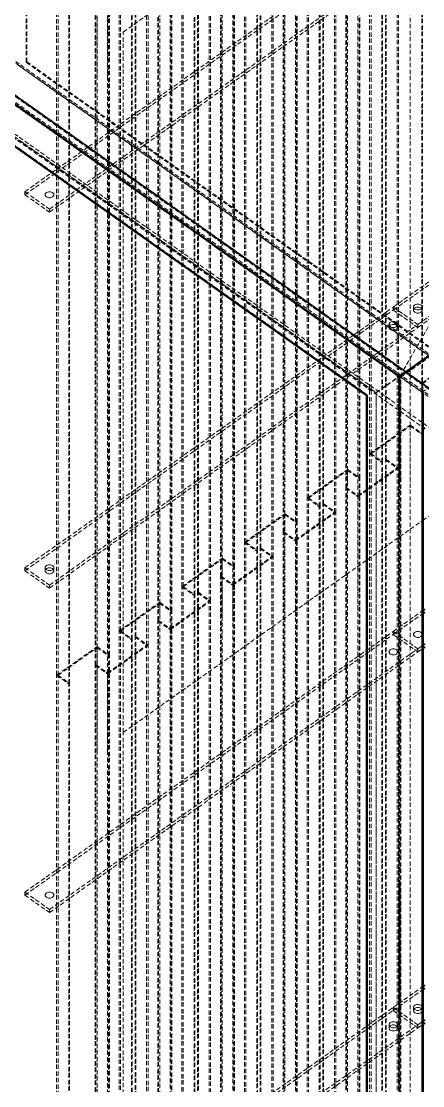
# Model space of a CAD drawing. Header units: millimetres. Extents: x 589 to 12190, y 300 to 8700.
# Drawn here: x 2161 to 2507, y 1426 to 2345 of the extents above; entities that cross this region are included whole.
import ezdxf

# ---------------------------------------------------------------- set-up
doc = ezdxf.new("R2010")
doc.units = ezdxf.units.MM
doc.linetypes.add('Hidden', pattern=[15, 5, -3, 5, -2])
for name, color, linetype, lineweight in [('Default', 7, 'Continuous', 50), ('Edges', 7, 'Hidden', 15), ('HiddenEdges', 2, 'Hidden', 15), ('HiddenSilhouettes', 2, 'Hidden', 15), ('HiddenWires', 7, 'Hidden', 15), ('Silhouettes', 7, 'Continuous', 50), ('Wires', 7, 'Hidden', 15)]:
    doc.layers.add(name, color=color, linetype=linetype, lineweight=lineweight)

# ---------------------------------------------------------------- blocks, each defined once
blk = doc.blocks.new('Isometric')
at = {"layer": 'Edges'}
for points in [[(637.2161877950107, -649.7752211066795), (954.5943576092791, -96.9141799285635)], [(662.4178389912499, -668.7550140688988), (1468.519523722337, -98.75496862523505)], [(609.5260814242715, -2359.340027442814), (609.526217280029, -669.3549897026701)], [(636.3962264196489, -1235.238974331565), (636.396263656884, -772.0243781451036)], [(636.3961891824138, -1698.453570518027), (636.3962140072372, -1389.643839727053)]]:
    blk.add_lwpolyline(points, dxfattribs=at)
for points in [[(43.84076017530151, -269.3549578123871, 0), (609.526217280029, -669.3549897026701, 0)], [(609.526217280029, -669.3549897026701, 0), (636.3962734377319, -650.3549881878814, 0)], [(636.3962734377324, -650.3549881878814, 0), (662.4178389912499, -668.7550140688988, 0)], [(662.417703135492, -2358.740051809042, 0), (662.4178389912499, -668.7550140688988, 0)]]:
    blk.add_polyline3d(points, dxfattribs=at)
blk.add_polyline3d([(636.396273369523, -651.2034817309602, 0)], close=True, dxfattribs=at)
at = {"layer": 'HiddenEdges'}
for points in [[(206.3336645783111, -288.8332374238057), (206.3337987287659, 1379.938598066216)], [(648.7704613019532, -707.5368034583298), (648.7705261034457, 98.56486282729111)], [(662.0641040706146, -716.9368286218162), (662.0641688721066, 89.16483766380497)], [(616.2435958859951, -749.3368251014135), (616.243660687488, 56.76484118420694)], [(621.1933430729405, -745.8368248223735), (621.1934078744334, 60.26484146324719)], [(576.6455737207507, -758.5368075243421), (576.6456385222432, 47.56485876127863)], [(589.9392164894125, -767.9368326878282), (589.939281290905, 38.16483359779249)], [(575.3728348883219, -778.2368213019711), (575.372899689814, 27.86484498365007)], [(588.6664345950749, -788.8368282505794), (588.6664993965678, 17.26483803504152)], [(544.1187083047926, -800.3368291674255), (544.1187731062846, 5.764837118194919)], [(549.068455491738, -796.8368288883858), (549.06852029323, 9.26483739723517)], [(504.5206861395477, -809.5368115903539), (504.5207509410402, -3.435145304733396)], [(503.2479473071185, -829.2368253679831), (503.2480121086114, -23.13515908236241)], [(517.8143289082095, -818.9368367538402), (517.814393709702, -12.83517046821953)], [(516.5415470138723, -839.8368323165914), (516.5416118153644, -33.7351660309705)], [(471.9938207235896, -851.3368332334376), (471.9938855250825, -45.23516694781665)], [(476.943567910535, -847.8368329543976), (476.9436327120279, -41.73516666877686)], [(432.3957985583456, -860.5368156563659), (432.3958633598381, -54.43514937074497)], [(445.689441327007, -869.936840819852), (445.6895061284995, -63.83517453423156)], [(431.1230597259164, -880.2368294339949), (431.1231245274084, -74.13516314837398)], [(444.4166594326693, -890.8368363826037), (444.4167242341623, -84.73517009698298)], [(399.8689331423875, -902.3368372994498), (399.8689979438795, -96.23517101382913)], [(404.8186803293329, -898.8368370204093), (404.8187451308249, -92.73517073478888)], [(360.2709109771431, -911.5368197223781), (360.2709757786356, -105.4351534367574)], [(373.5645537458045, -920.9368448858643), (373.564618547297, -114.8351786002436)], [(358.9981721447134, -931.2368335000072), (358.9982369462064, -125.1351672143865)], [(332.6937927481299, -949.8368410864216), (332.6938575496229, -143.7351748008009)], [(372.2917718514673, -941.8368404486155), (372.2918366529593, -135.7351741629946)], [(288.1460233959406, -962.5368237883899), (288.1460881974331, -156.435157502769)], [(288.146118913673, -308.8097819586419), (288.146131259341, -155.2351757176466)], [(327.7440455611845, -953.3368413654616), (327.7441103626775, -147.2351750798407)], [(301.4396661646019, -971.9368489518765), (301.4397309660944, -165.8351826662556)], [(286.8732845635113, -982.2368375660192), (286.8733493650034, -176.135171280398)], [(300.1668842702643, -992.836844514628), (300.1669490717572, -186.735178229007)], [(300.1669822237768, -308.8097819586419), (300.1669921336647, -185.5351964438842)], [(255.6191579799829, -1004.336845431474), (255.6192227814745, -198.2351791458527)], [(76.79643789297552, -244.6432355736165), (710.6423119575138, -692.8399616075349)], [(70.71081626479508, -251.2034498406774), (636.396273369523, -651.2034817309602)], [(71.5593444841702, -251.8034499123546), (635.5477365521906, -650.6034755796086)], [(45.5378169551368, -270.203450997838), (609.5262090231586, -669.0034766650924)], [(55.29589027203428, -286.8615588532043), (599.7681427353345, -671.8615895476019)], [(196.5755896925325, -291.6913101719902), (1000.980344188437, -860.4913799101951)], [(206.3336645783111, -288.8332374238057), (991.2222363111205, -843.8332816715738)], [(233.3453373456364, -461.2715207859351), (233.3453376298535, -457.7359871618753)], [(657.6093471527761, -594.0208124531293), (657.6093474369932, -590.4852788290696)], [(609.5262090231586, -669.0034766650924), (635.5477365521906, -650.6034755796086)], [(636.396273369523, -651.2034817309602), (637.2161877950107, -649.7752211066795)], [(636.396273369523, -651.2034817309602), (637.2448014924307, -650.6034816592828)], [(638.0932951513878, -651.2034572930538), (663.2663670459488, -669.0035075403002)], [(662.4176672028452, -2295.918497403179), (662.4177988749238, -657.9765491021731)], [(662.4177988749238, -657.9765491021731), (663.2662925338809, -658.5765247359441)], [(598.9196141066641, -672.4615899769069), (599.7681427353345, -671.8615895476019)], [(599.7680085848792, -2340.633425037624), (599.7681427353345, -671.8615895476019)], [(609.5260733038217, -2357.291492758665), (609.5262090231586, -669.0034766650924)], [(648.7703965004607, -1513.638469743951), (648.7704613019532, -707.5368034583298)], [(662.0640392691216, -1523.038494907437), (662.0641040706146, -716.9368286218162)], [(621.1932782714484, -1551.938491107994), (621.1933430729405, -745.8368248223735)], [(576.6455089192582, -1564.638473809963), (576.6455737207507, -758.5368075243421)], [(576.6456156019449, -772.0243781451036), (576.6456167826586, -757.3368257392194)], [(616.243531084503, -1555.438491387034), (616.2435958859951, -749.3368251014135)], [(589.93915168792, -1574.038498973449), (589.9392164894125, -767.9368326878282)], [(575.372770086829, -1584.338487587592), (575.3728348883219, -778.2368213019711)], [(588.6663697935828, -1594.9384945362), (588.6664345950749, -788.8368282505794)], [(544.1186435032996, -1606.438495453046), (544.1187083047926, -800.3368291674255)], [(549.068390690245, -1602.938495174007), (549.068455491738, -796.8368288883858)], [(504.5206213380552, -1615.638477875975), (504.5206861395477, -809.5368115903539)], [(517.814264106717, -1625.038503039461), (517.8143289082095, -818.9368367538402)], [(503.2478825056264, -1635.338491653604), (503.2479473071185, -829.2368253679831)], [(516.5414822123794, -1645.938498602212), (516.5415470138723, -839.8368323165914)], [(516.5415830182606, -926.429243540591), (516.5415900757798, -838.636850531469)], [(471.9937559220975, -1657.438499519058), (471.9938207235896, -851.3368332334376)], [(476.9435031090429, -1653.938499240018), (476.943567910535, -847.8368329543976)], [(432.3957337568531, -1666.638481941987), (432.3957985583456, -860.5368156563659)], [(432.3958362267795, -926.429243540591), (432.3958416202536, -859.3368338712435)], [(431.1229949244234, -1686.338495719616), (431.1230597259164, -880.2368294339949)], [(445.6893765255145, -1676.038507105473), (445.689441327007, -869.936840819852)], [(233.3453025574663, -894.0208363708471), (233.3453028416834, -890.4853027467873)], [(444.4165946311773, -1696.938502668225), (444.4166594326693, -890.8368363826037)], [(444.4166995368842, -926.429243540591), (444.4167024945777, -889.6368545974808)], [(399.8688683408946, -1708.438503585071), (399.8689331423875, -902.3368372994498)], [(404.8186155278399, -1704.93850330603), (404.8186803293329, -898.8368370204093)], [(360.2708461756506, -1717.638486007999), (360.2709109771431, -911.5368197223781)], [(360.2709527454031, -926.429243540591), (360.270954039051, -910.3368379372553)], [(373.564488944312, -1727.038511171485), (373.5645537458045, -920.9368448858643)], [(358.9981073432214, -1737.338499785628), (358.9981721447134, -931.2368335000072)], [(372.2917070499743, -1747.938506734237), (372.2917718514673, -941.8368404486155)], [(372.2918036430956, -1080.834108936078), (372.2918149133748, -940.6368586634931)], [(327.7439807596925, -1759.438507651083), (327.7440455611845, -953.3368413654616)], [(332.6937279466379, -1755.938507372043), (332.6937927481299, -949.8368410864216)], [(288.1459585944481, -1768.638490074011), (288.1460233959406, -962.5368237883899)], [(288.1460568516145, -1080.834108936078), (288.1460664578485, -961.3368420032675)], [(301.4396013631094, -1778.038515237497), (301.4396661646019, -971.9368489518765)], [(286.8732197620184, -1788.33850385164), (286.8732845635113, -982.2368375660192)], [(300.1669201617187, -1080.834108936078), (300.1669273321727, -991.6368627295051)], [(255.6190931784895, -1810.438511717095), (255.6191579799829, -1004.336845431474)], [(300.1668194687722, -1798.938510800249), (300.1668842702643, -992.836844514628)], [(233.3452725441439, -1267.373187071556), (233.345272828361, -1263.837653447496)]]:
    blk.add_lwpolyline(points, dxfattribs=at)
for points in [[(-608.1120080953428, 277.5388627789098, 0), (1895.046139593077, -1492.461278335593, 0)], [(-634.2749575120536, 259.038861303984, 0), (1842.720237785272, -1492.461278335593, 0)], [(-608.1120119038517, 230.1627100248734, 0), (1895.046135784567, -1539.837431089629, 0)], [(662.4177988749238, -657.9765491021731, 0), (1416.47639348177, -124.7765306250108, 0)], [(196.5755549674395, -291.3398625700338, 0), (1002.677331341677, -861.3399080136869, 0)], [(206.3336645783111, -288.8332374238057, 0), (207.1821581408053, -288.2332617900347, 0)], [(170.5539923040187, -310.5884165545431, 0), (976.6557686782558, -880.5884619981966, 0)], [(170.5540270973238, -310.0913360530076, 0), (974.9587815932296, -878.8914057912127, 0)], [(635.5476008328546, -2338.891491673181, 0), (635.5477365521906, -650.6034755796086, 0)], [(648.7704990833217, -772.0243781451036, 0), (648.7705043638612, -706.3368216732074, 0)], [(588.6664664996379, -926.429243540591, 0), (588.6664776569833, -787.636846465457, 0)], [(504.5207197081559, -926.429243540591, 0), (504.5207292014557, -808.3368298052314, 0)]]:
    blk.add_polyline3d(points, dxfattribs=at)
at = {"layer": 'HiddenSilhouettes'}
for points in [[(207.1821581408053, -288.2332617900347), (207.1822922912602, 1380.538573699987)], [(-608.1120079248126, 279.6601829533456), (1839.326093950264, -1450.939935016954)], [(-608.1120117333214, 232.2840301993097), (1863.046141326813, -1515.088697197833)], [(-636.3962815435389, 210.1627084303591), (663.2662884934625, -708.8375291259745)], [(-634.2749611500319, 213.7840287243835), (1842.720234147293, -1537.716110915194)], [(662.9126407914791, -716.3368224704648), (662.9127055929721, 89.76484381515593)], [(602.1014594583776, -739.3368243041562), (602.1015242598696, 66.76484198146409)], [(603.7984898381992, -739.3367937865758), (603.7985546396912, 66.76487249904494)], [(617.0921326068606, -748.7368189500621), (617.0921974083526, 57.36484733555881)], [(620.3448063520759, -746.4368309737251), (620.3448711535684, 59.66483531189579)], [(633.6384491207373, -755.836856137211), (633.6385139222298, 50.26481014841011)], [(635.3354795005589, -755.8368256196304), (635.3355443020519, 50.26484066599005)], [(590.7877532102771, -767.3368265364766), (590.7878180117691, 38.76483974914436)], [(574.5242981674569, -778.8368274533225), (574.5243629689494, 27.26483883229821)], [(529.9765718771741, -790.3368283701684), (529.9766366786675, 15.76483791545252)], [(531.6736022569958, -790.3367978525878), (531.6736670584887, 15.76486843303292)], [(544.9672450256571, -799.7368230160739), (544.9673098271501, 6.364843269546782)], [(548.2199187708729, -797.4368350397372), (548.2199835723654, 8.66483124588376)], [(518.6628656290736, -818.3368306024888), (518.6629304305666, -12.23516431686812)], [(561.5135615395343, -806.8368602032231), (561.5136263410268, -0.7351939176023734)], [(563.2105919193564, -806.8368296856427), (563.2106567208484, -0.7351634000219747)], [(502.3994105862539, -829.8368315193345), (502.3994753877464, -23.73516523371381)], [(457.8516842959725, -841.3368324361802), (457.8517490974641, -35.23516615055951)], [(459.5487146757937, -841.3368019185998), (459.5487794772857, -35.23513563297911)], [(472.842357444455, -850.7368270820862), (472.8424222459471, -44.63516079646524)], [(476.0950311896704, -848.4368391057492), (476.0950959911629, -42.33517282012872)], [(489.3886739583318, -857.8368642692353), (489.3887387598243, -51.7351979836144)], [(491.0857043381534, -857.8368337516545), (491.0857691396463, -51.735167466034)], [(446.5379780478715, -869.3368346685006), (446.5380428493636, -63.23516838288015)], [(430.2745230050514, -880.8368355853465), (430.2745878065439, -74.73516929972584)], [(385.7267967147691, -892.3368365021925), (385.7268615162625, -86.23517021657153)], [(387.4238270945907, -892.3368059846118), (387.4238918960837, -86.23513969899113)], [(400.7174698632521, -901.736831148098), (400.717534664745, -95.63516486247727)], [(403.9701436084679, -899.4368431717612), (403.9702084099604, -93.33517688614029)], [(417.2637863771297, -908.8368683352471), (417.2638511786222, -102.7352020496264)], [(418.9608167569513, -908.8368378176665), (418.9608815584434, -102.7351715320456)], [(374.4130904666686, -920.3368387345126), (374.413155268162, -114.2351724488917)], [(358.1496354238488, -931.8368396513586), (358.1497002253413, -125.7351733657379)], [(205.0610647746166, -437.7359855673612), (629.3251093699264, -137.7359616496433)], [(313.6019091335675, -943.3368405682045), (313.6019739350595, -137.2351742825836)], [(315.2989395133886, -943.3368100506236), (315.2990043148807, -137.2351437650032)], [(328.59258228205, -952.73683521411), (328.592647083542, -146.6351689284893)], [(331.8452560272653, -950.436847237773), (331.8453208287578, -144.3351809521523)], [(233.3453376298535, -457.7359871618753), (657.6093822251628, -157.7359632441576)], [(345.1388987959272, -959.8368724012591), (345.1389635974197, -153.7352061156384)], [(346.8359291757483, -959.8368418836785), (346.8359939772408, -153.735175598058)], [(302.2882028854669, -971.3368428005251), (302.2882676869585, -165.2351765149042)], [(286.0247478426463, -982.8368437173708), (286.0248126441388, -176.7351774317499)], [(241.4770215523645, -994.3368446342165), (241.4770863538574, -188.2351783485956)], [(243.1740519321856, -994.3368141166361), (243.1741167336786, -188.2351478310152)], [(256.467694700847, -1003.736839280122), (256.46775950234, -197.6351729945013)], [(629.3250745817563, -570.4852772345555), (1053.589119177066, -270.4852533168378)], [(629.3250742975392, -574.0208108586153), (1053.589118892849, -274.0207869408978)], [(207.1821581408053, -288.2332617900347), (992.0707298736147, -843.2333060378028)], [(657.6093471527761, -594.0208124531293), (1081.873391748084, -294.0207885354116)], [(169.705498809737, -310.3398640848222), (236.8807808350762, -357.8399626199698)], [(169.7054987415249, -311.1883921883141), (975.8072751157615, -881.1884376319676)], [(205.0610644903995, -441.2715191914208), (205.0610647746166, -437.7359855673612)], [(205.0610647746166, -437.7359855673612), (233.3453376298535, -457.7359871618753)], [(205.0610644903995, -441.2715191914208), (233.3453373456364, -461.2715207859351)], [(629.3250742975392, -574.0208108586153), (629.3250745817563, -570.4852772345555)], [(629.3250745817563, -570.4852772345555), (657.6093474369932, -590.4852788290696)], [(629.3250742975392, -574.0208108586153), (657.6093471527761, -594.0208124531293)], [(652.779750913221, -573.1057717231631), (654.0738114380965, -571.5208106593011), (656.315284618182, -570.6057715238485), (658.9034490811296, -570.6057410062681), (661.1448792499618, -571.5208106593009), (662.4389831880344, -573.1057412055823), (662.4389401767808, -574.9358499940672), (661.1448796519053, -576.5208110579294), (658.9034064718203, -577.4358501933816), (656.3152420088732, -577.4358807109622), (654.07381184004, -576.5208110579294), (652.7797079019679, -574.9358805116481)], [(652.7797079019679, -574.9358805116481), (652.779708186185, -571.4003468875881)], [(662.4389831880344, -573.1057412055823), (662.4389834722515, -569.5702075815227)], [(233.3453028416834, -890.4853027467873), (657.6093474369932, -590.4852788290696)], [(233.3453025574663, -894.0208363708471), (657.6093471527761, -594.0208124531293)], [(624.4954812735336, -593.1057733176776), (625.7895417984091, -591.5208122538154), (628.0310149784946, -590.605773118363), (630.6191794414422, -590.6057426007826), (632.8606096102744, -591.5208122538154), (634.1547135483465, -593.1057428000968), (634.1546705370943, -594.9358515885817), (632.8606100122183, -596.5208126524437), (630.6191368321329, -597.4358517878961), (628.0309723691848, -597.4358823054768), (625.7895422003526, -596.520812652444), (624.4954382622809, -594.9358821061626)], [(624.4954382622809, -594.9358821061626), (624.495438546498, -591.4003484821026)], [(634.1547135483465, -593.1057428000968), (634.1547138325636, -589.5702091760372)], [(638.0931594320514, -2339.491473386626), (638.0932951513878, -651.2034572930538)], [(663.2662834139519, -772.0243781451036), (663.2662925338809, -658.5765247359441)], [(602.1014594583776, -739.3368243041562), (648.7704613984156, -706.3368520543695)], [(603.7984898381992, -739.3367937865758), (648.7704613019532, -707.5368034583298)], [(648.7705473293017, -706.3368520543625), (662.9126407914791, -716.3368224704648)], [(662.0641040706146, -716.9368286218162), (662.9126407914791, -716.3368224704648)], [(662.9125759899871, -1522.438488756086), (662.9126407914791, -716.3368224704648)], [(602.1013946568846, -1545.438490589777), (602.1014594583776, -739.3368243041562)], [(602.1014594583776, -739.3368243041562), (616.2435958859951, -749.3368251014135)], [(603.7984250367062, -1545.438460072197), (603.7984898381992, -739.3367937865758)], [(620.3447415505834, -1552.538497259346), (620.3448063520759, -746.4368309737251)], [(620.3448063520759, -746.4368309737251), (633.6384491207373, -755.836856137211)], [(621.1933430729405, -745.8368248223735), (635.3354795005589, -755.8368256196304)], [(529.9765718771741, -790.3368283701684), (576.6456167826586, -757.3368257392194)], [(576.6455737207507, -758.5368075243421), (589.9392164894125, -767.9368326878282)], [(576.6456167826586, -757.3368257392194), (590.7877532102771, -767.3368265364766)], [(588.6664345950749, -788.8368282505794), (635.3354795005589, -755.8368256196304)], [(588.6664776569833, -787.636846465457), (633.6384491207373, -755.836856137211)], [(616.2435958859951, -749.3368251014135), (617.0921326068606, -748.7368189500621)], [(617.0920678053676, -1554.838485235683), (617.0921326068606, -748.7368189500621)], [(633.6383843192448, -1561.938522422832), (633.6384491207373, -755.836856137211)], [(635.3354146990669, -1561.938491905251), (635.3354795005589, -755.8368256196304)], [(590.7876884087841, -1573.438492822097), (590.7877532102771, -767.3368265364766)], [(574.5242333659644, -1584.938493738944), (574.5242981674569, -778.8368274533225)], [(575.3728348883219, -778.2368213019711), (588.6664776569833, -787.636846465457)], [(529.9765070756825, -1596.438494655789), (529.9765718771741, -790.3368283701684)], [(529.9765718771741, -790.3368283701684), (544.1187083047926, -800.3368291674255)], [(531.6735374555037, -1596.438464138209), (531.6736022569958, -790.3367978525878)], [(531.6736022569958, -790.3367978525878), (544.9672450256571, -799.7368230160739)], [(516.5415470138723, -839.8368323165914), (563.2105919193564, -806.8368296856427)], [(516.5415900757798, -838.636850531469), (561.5135615395343, -806.8368602032231)], [(544.9671802241651, -1605.838489301695), (544.9672450256571, -799.7368230160739)], [(548.2198539693804, -1603.538501325358), (548.2199187708729, -797.4368350397372)], [(548.2199187708729, -797.4368350397372), (561.5135615395343, -806.8368602032231)], [(549.068455491738, -796.8368288883858), (563.2105919193564, -806.8368296856427)], [(561.5134967380418, -1612.938526488844), (561.5135615395343, -806.8368602032231)], [(563.2105271178634, -1612.938495971264), (563.2105919193564, -806.8368296856427)], [(459.5487146757937, -841.3368019185998), (504.5206861395477, -809.5368115903539)], [(504.5206861395477, -809.5368115903539), (517.8143289082095, -818.9368367538402)], [(517.8143289082095, -818.9368367538402), (518.6628656290736, -818.3368306024888)], [(518.6628008275816, -1624.43849688811), (518.6628656290736, -818.3368306024888)], [(502.3993457847614, -1635.938497804955), (502.3994105862539, -829.8368315193345)], [(502.3994105862539, -829.8368315193345), (503.2479473071185, -829.2368253679831)], [(502.3994105862539, -829.8368315193345), (516.5415470138723, -839.8368323165914)], [(503.2479473071185, -829.2368253679831), (516.5415900757798, -838.636850531469)], [(457.8516194944791, -1647.438498721801), (457.8516842959725, -841.3368324361802)], [(457.8516842959725, -841.3368324361802), (471.9938207235896, -851.3368332334376)], [(459.5486498743007, -1647.438468204221), (459.5487146757937, -841.3368019185998)], [(471.9938207235896, -851.3368332334376), (472.842357444455, -850.7368270820862)], [(472.8422926429621, -1656.838493367707), (472.842357444455, -850.7368270820862)], [(476.0949663881779, -1654.53850539137), (476.0950311896704, -848.4368391057492)], [(476.0950311896704, -848.4368391057492), (489.3886739583318, -857.8368642692353)], [(476.943567910535, -847.8368329543976), (491.0857043381534, -857.8368337516545)], [(236.8807808350762, -872.9853236025263), (234.6393621607281, -873.9003404870393), (232.05119769778, -873.90037100462), (229.8097675289478, -872.9853013515874), (228.5156635908756, -871.4003708053058), (228.5157066021288, -869.5702620168208), (229.8097671270043, -867.985300952959), (232.0512403070898, -867.0702618175064), (234.6394047700373, -867.0702312999263), (236.8808349388696, -867.9853009529586), (238.1749388769417, -869.5702314992404), (238.1748958656895, -871.4003402877249), (236.8808353408135, -872.9853013515874)], [(238.1749385927246, -873.1057651233002), (238.1749388769417, -869.5702314992404)], [(385.7267967147691, -892.3368365021925), (432.3958416202536, -859.3368338712435)], [(387.4238270945907, -892.3368059846118), (432.3957985583456, -860.5368156563659)], [(432.3957985583456, -860.5368156563659), (445.689441327007, -869.936840819852)], [(444.4167024945777, -889.6368545974808), (489.3886739583318, -857.8368642692353)], [(445.689441327007, -869.936840819852), (446.5379780478715, -869.3368346685006)], [(446.5379132463786, -1675.438500954122), (446.5379780478715, -869.3368346685006)], [(489.3886091568393, -1663.938530554856), (489.3886739583318, -857.8368642692353)], [(491.0856395366613, -1663.938500037275), (491.0857043381534, -857.8368337516545)], [(205.0610297022299, -874.0208347763332), (205.061029986447, -870.4853011522735)], [(205.061029986447, -870.4853011522735), (233.3453028416834, -890.4853027467873)], [(205.0610297022299, -874.0208347763332), (233.3453025574663, -894.0208363708471)], [(228.5157063179117, -873.1057956408808), (229.8097668427872, -871.5208345770186), (232.0512400228727, -870.6057954415664), (234.6394044858203, -870.605764923986), (236.8808346546525, -871.5208345770186), (238.1749385927246, -873.1057651233002), (238.1748955814724, -874.9358739117849), (236.8807808350762, -876.5208571105595), (234.639361876511, -877.4358741110993), (232.0511974135629, -877.4359046286797), (229.8097672447307, -876.5208349756474), (228.5156633066586, -874.9359044293656)], [(228.5156633066586, -874.9359044293656), (228.5156635908756, -871.4003708053058)], [(430.2744582035589, -1686.938501870968), (430.2745230050514, -880.8368355853465)], [(430.2745230050514, -880.8368355853465), (431.1230597259164, -880.2368294339949)], [(431.1230597259164, -880.2368294339949), (444.4167024945777, -889.6368545974808)], [(385.7267319132775, -1698.438502787813), (385.7267967147691, -892.3368365021925)], [(385.7267967147691, -892.3368365021925), (399.8689331423875, -902.3368372994498)], [(387.4237622930987, -1698.438472270233), (387.4238270945907, -892.3368059846118)], [(387.4238270945907, -892.3368059846118), (400.7174698632521, -901.736831148098)], [(399.8689331423875, -902.3368372994498), (400.7174698632521, -901.736831148098)], [(400.71740506176, -1707.838497433719), (400.7174698632521, -901.736831148098)], [(403.9700788069754, -1705.538509457382), (403.9701436084679, -899.4368431717612)], [(403.9701436084679, -899.4368431717612), (417.2637863771297, -908.8368683352471)], [(404.8186803293329, -898.8368370204093), (418.9608167569513, -908.8368378176665)], [(315.2989395133886, -943.3368100506236), (360.2709109771431, -911.5368197223781)], [(360.2709109771431, -911.5368197223781), (373.5645537458045, -920.9368448858643)], [(360.270954039051, -910.3368379372553), (374.4130904666686, -920.3368387345126)], [(372.2917718514673, -941.8368404486155), (418.9608167569513, -908.8368378176665)], [(372.2918149133748, -940.6368586634931), (417.2637863771297, -908.8368683352471)], [(417.2637215756367, -1714.938534620868), (417.2637863771297, -908.8368683352471)], [(418.9607519554584, -1714.938504103287), (418.9608167569513, -908.8368378176665)], [(373.5645537458045, -920.9368448858643), (374.4130904666686, -920.3368387345126)], [(374.413025665177, -1726.438505020134), (374.4130904666686, -920.3368387345126)], [(358.1495706223564, -1737.93850593698), (358.1496354238488, -931.8368396513586)], [(358.1496354238488, -931.8368396513586), (358.9981721447134, -931.2368335000072)], [(358.1496354238488, -931.8368396513586), (372.2917718514673, -941.8368404486155)], [(358.9981721447134, -931.2368335000072), (372.2918149133748, -940.6368586634931)], [(313.6018443320741, -1749.438506853825), (313.6019091335675, -943.3368405682045)], [(315.2988747118957, -1749.438476336245), (315.2989395133886, -943.3368100506236)], [(327.7440455611845, -953.3368413654616), (328.59258228205, -952.73683521411)], [(328.592517480557, -1758.838501499731), (328.59258228205, -952.73683521411)], [(331.8451912257729, -1756.538513523394), (331.8452560272653, -950.436847237773)], [(331.8452560272653, -950.436847237773), (332.6937927481299, -949.8368410864216)], [(331.8452560272653, -950.436847237773), (345.1388987959272, -959.8368724012591)], [(332.6937927481299, -949.8368410864216), (346.8359291757483, -959.8368418836785)], [(629.3250445684334, -943.8376279352642), (657.6093174236703, -963.8376295297783)], [(629.3250442842163, -947.373161559324), (629.3250445684334, -943.8376279352642)], [(629.3250442842163, -947.373161559324), (657.6093171394532, -967.373163153838)], [(241.4770215523645, -994.3368446342165), (288.1460664578485, -961.3368420032675)], [(243.1740519321856, -994.3368141166361), (288.1460233959406, -962.5368237883899)], [(288.1460233959406, -962.5368237883899), (301.4396661646019, -971.9368489518765)], [(300.1669273321727, -991.6368627295051), (345.1388987959272, -959.8368724012591)], [(345.1388339944347, -1765.93853868688), (345.1388987959272, -959.8368724012591)], [(346.8358643742558, -1765.9385081693), (346.8359291757483, -959.8368418836785)], [(657.6093174236703, -963.8376295297783), (663.2663436661715, -959.8375073660623)], [(657.6093171394532, -967.373163153838), (663.2663433819548, -963.3730409901216)], [(657.6093171394532, -967.373163153838), (657.6093174236703, -963.8376295297783)], [(302.2881380839735, -1777.438509086146), (302.2882028854669, -971.3368428005251)], [(286.0246830411538, -1788.938510002992), (286.0247478426463, -982.8368437173708)], [(286.0247478426463, -982.8368437173708), (286.8732845635113, -982.2368375660192)], [(286.8732845635113, -982.2368375660192), (300.1669273321727, -991.6368627295051)], [(241.4769567508724, -1800.438510919837), (241.4770215523645, -994.3368446342165)], [(241.4770215523645, -994.3368446342165), (255.6191579799829, -1004.336845431474)], [(243.1739871306936, -1800.438480402257), (243.1740519321856, -994.3368141166361)], [(255.6191579799829, -1004.336845431474), (256.467694700847, -1003.736839280122)], [(256.467629899355, -1809.838505565743), (256.467694700847, -1003.736839280122)], [(205.0609996889075, -1247.373185477042), (205.0609999731246, -1243.837651852982)], [(205.0609999731246, -1243.837651852982), (233.345272828361, -1263.837653447496)], [(205.0609996889075, -1247.373185477042), (233.3452725441439, -1267.373187071556)], [(213.2634449152497, -1674.32247102904), (629.3250094960472, -1380.122477144236)], [(629.3250094960472, -1380.122477144236), (629.3250097802643, -1376.586943520177)], [(629.3250097802643, -1376.586943520177), (657.6092826355007, -1396.58694511469)], [(629.3250094960472, -1380.122477144236), (657.6092823512836, -1400.12247873875)], [(652.779686111729, -1379.207438008784), (654.0737466366045, -1377.622476944922), (656.3152198166895, -1376.70743780947), (658.9033842796371, -1376.707407291889), (661.1448144484693, -1377.622476944922), (662.4389183865414, -1379.207407491203), (662.4388753752892, -1381.037516279688), (661.1448148504132, -1382.62247734355), (658.9033416703278, -1383.537516479002), (656.3151772073802, -1383.537546996583), (654.0737470385475, -1382.62247734355), (652.7796431004754, -1381.037546797269)], [(652.7796431004754, -1381.037546797269), (652.7796433846925, -1377.502013173209)], [(662.4389183865414, -1379.207407491203), (662.4389186707585, -1375.671873867144)], [(634.1546487468545, -1399.207409085718), (634.1546490310716, -1395.671875461658)], [(657.6092826355007, -1396.58694511469), (663.2663088780018, -1392.586822950974)], [(657.6092823512836, -1400.12247873875), (663.2663085937847, -1396.122356575034)], [(233.3452377559743, -1700.122502656468), (657.6092823512836, -1400.12247873875)], [(624.4953734607889, -1401.037548391783), (624.495373745006, -1397.502014767723)], [(657.6092823512836, -1400.12247873875), (657.6092826355007, -1396.58694511469)]]:
    blk.add_lwpolyline(points, dxfattribs=at)
for points in [[(652.7797511974381, -569.5702380991031), (654.0738117223136, -567.9852770352411), (656.3152849023991, -567.0702378997889), (658.9034493653467, -567.0702073822085), (661.1448795341789, -567.9852770352409), (662.4389834722515, -569.5702075815227), (662.4389404609979, -571.4003163700074), (661.1448799361224, -572.9852774338694), (658.9034067560374, -573.9003165693216), (656.3152422930903, -573.9003470869022), (654.0738121242571, -572.9852774338694), (652.779708186185, -571.4003468875881)], [(624.4954815577507, -589.5702396936176), (625.7895420826262, -587.9852786297556), (628.0310152627117, -587.070239494303), (630.6191797256593, -587.070208976723), (632.8606098944915, -587.9852786297554), (634.1547138325636, -589.5702091760372), (634.1546708213114, -591.4003179645217), (632.8606102964354, -592.985279028384), (630.61913711635, -593.9003181638361), (628.0309726534019, -593.9003486814167), (625.7895424845697, -592.985279028384), (624.495438546498, -591.4003484821026)], [(652.7796863959461, -1375.671904384724), (654.0737469208216, -1374.086943320862), (656.3152201009066, -1373.17190418541), (658.9033845638542, -1373.171873667829), (661.1448147326864, -1374.086943320862), (662.4389186707585, -1375.671873867144), (662.4388756595063, -1377.501982655628), (661.1448151346303, -1379.086943719491), (658.9033419545449, -1380.001982854943), (656.3151774915973, -1380.002013372523), (654.0737473227646, -1379.086943719491), (652.7796433846925, -1377.502013173209)], [(624.4954167562582, -1395.671905979239), (625.7894772811337, -1394.086944915377), (628.0309504612196, -1393.171905779924), (630.6191149241672, -1393.171875262344), (632.8605450929995, -1394.086944915376), (634.1546490310716, -1395.671875461658), (634.1546060198189, -1397.501984250143), (632.8605454949429, -1399.086945314005), (630.6190723148579, -1400.001984449457), (628.0309078519103, -1400.002014967038), (625.7894776830781, -1399.086945314005), (624.495373745006, -1397.502014767723)], [(624.4954164720411, -1399.207439603298), (625.7894769969166, -1397.622478539436), (628.0309501770025, -1396.707439403984), (630.6191146399501, -1396.707408886404), (632.8605448087824, -1397.622478539436), (634.1546487468545, -1399.207409085718), (634.1546057356018, -1401.037517874202), (632.8605452107258, -1402.622478938065), (630.6190720306408, -1403.537518073517), (628.0309075676932, -1403.537548591097), (625.789477398861, -1402.622478938065), (624.4953734607889, -1401.037548391783)]]:
    blk.add_lwpolyline(points, close=True, dxfattribs=at)
for points in [[(638.0932951513878, -651.2034572930538, 0), (1442.497958197072, -82.40338755483845, 0)], [(663.2662925338809, -658.5765247359441, 0), (1417.324887140727, -125.3765062587818, 0)], [(205.0610644903995, -441.2715191914208, 0), (629.3251090857093, -141.2714952737033, 0)], [(233.3453373456364, -461.2715207859351, 0), (657.6093819409457, -161.2714968682171, 0)], [(71.55934438770328, -250.6034497689998, 0), (637.2448014924307, -650.6034816592828, 0)], [(657.6093474369932, -590.4852788290696, 0), (1081.873392032302, -290.4852549113516, 0)], [(205.061029986447, -870.4853011522735, 0), (629.3250745817563, -570.4852772345555, 0)], [(205.0610297022299, -874.0208347763332, 0), (629.3250742975392, -574.0208108586153, 0)], [(637.244665636671, -2340.588553959839, 0), (637.2448014924307, -650.6034816592833, 0)], [(648.7704613019532, -707.5368034583298, 0), (662.0641040706146, -716.9368286218162, 0)], [(603.7984898381992, -739.3367937865758, 0), (617.0921326068606, -748.7368189500621, 0)], [(620.3448063520759, -746.4368309737251, 0), (621.1933430729405, -745.8368248223735, 0)], [(531.6736022569958, -790.3367978525878, 0), (576.6455737207507, -758.5368075243421, 0)], [(589.9392164894125, -767.9368326878282, 0), (590.7877532102771, -767.3368265364766, 0)], [(574.5242981674569, -778.8368274533225, 0), (575.3728348883219, -778.2368213019711, 0)], [(574.5242981674569, -778.8368274533225, 0), (588.6664345950749, -788.8368282505794, 0)], [(457.8516842959725, -841.3368324361802, 0), (504.5207292014557, -808.3368298052314, 0)], [(504.5207292014557, -808.3368298052314, 0), (518.6628656290736, -818.3368306024888, 0)], [(544.1187083047926, -800.3368291674255, 0), (544.9672450256571, -799.7368230160739, 0)], [(548.2199187708729, -797.4368350397372, 0), (549.068455491738, -796.8368288883858, 0)], [(459.5487146757937, -841.3368019185998, 0), (472.842357444455, -850.7368270820862, 0)], [(476.0950311896704, -848.4368391057492, 0), (476.943567910535, -847.8368329543976, 0)], [(432.3958416202536, -859.3368338712435, 0), (446.5379780478715, -869.3368346685006, 0)], [(444.4166594326693, -890.8368363826037, 0), (491.0857043381534, -857.8368337516545, 0)], [(430.2745230050514, -880.8368355853465, 0), (444.4166594326693, -890.8368363826037, 0)], [(403.9701436084679, -899.4368431717612, 0), (404.8186803293329, -898.8368370204093, 0)], [(313.6019091335675, -943.3368405682045, 0), (360.270954039051, -910.3368379372553, 0)], [(629.3250445684334, -943.8376279352642, 0), (663.2663468817218, -919.8374996295588, 0)], [(629.3250442842163, -947.373161559324, 0), (663.2663465975047, -923.3730332536186, 0)], [(205.0609999731246, -1243.837651852982, 0), (629.3250445684334, -943.8376279352642, 0)], [(205.0609996889075, -1247.373185477042, 0), (629.3250442842163, -947.373161559324, 0)], [(313.6019091335675, -943.3368405682045, 0), (327.7440455611845, -953.3368413654616, 0)], [(315.2989395133886, -943.3368100506236, 0), (328.59258228205, -952.73683521411, 0)], [(233.345272828361, -1263.837653447496, 0), (657.6093174236703, -963.8376295297783, 0)], [(233.3452725441439, -1267.373187071556, 0), (657.6093171394532, -967.373163153838, 0)], [(288.1460664578485, -961.3368420032675, 0), (302.2882028854669, -971.3368428005251, 0)], [(300.1668842702643, -992.836844514628, 0), (346.8359291757483, -959.8368418836785, 0)], [(301.4396661646019, -971.9368489518765, 0), (302.2882028854669, -971.3368428005251, 0)], [(286.0247478426463, -982.8368437173708, 0), (300.1668842702643, -992.836844514628, 0)], [(243.1740519321856, -994.3368141166361, 0), (256.467694700847, -1003.736839280122, 0)], [(629.3250097802643, -1376.586943520177, 0), (663.2663120935517, -1352.586815214472, 0)], [(629.3250094960472, -1380.122477144236, 0), (663.2663118093346, -1356.122348838531, 0)], [(213.2634451994668, -1670.786937404981, 0), (629.3250097802643, -1376.586943520177, 0)], [(233.3452380401914, -1696.586969032408, 0), (657.6092826355007, -1396.58694511469, 0)]]:
    blk.add_polyline3d(points, dxfattribs=at)
at = {"layer": 'HiddenWires'}
for points in [[(318.1981125966636, -1060.086849876182), (318.1981773981556, -253.9851835905611)], [(228.5156980948291, -442.1865888444536), (228.5157411060814, -440.3564800559689)], [(228.5157411060814, -440.3564800559689), (229.8098016309568, -438.7715189921064)], [(229.8098016309568, -438.7715189921064), (232.0512748110427, -437.856479856654)], [(236.8808694428226, -438.7715189921064), (238.1749733808947, -440.356449538388)], [(228.5156980948291, -442.1865888444536), (229.8098020329007, -443.7715193907352)], [(229.8098020329007, -443.7715193907352), (232.051232201733, -444.6865890437675)], [(232.051232201733, -444.6865890437675), (234.639396664681, -444.6865585261871)], [(234.639396664681, -444.6865585261871), (236.8807808350762, -443.7715557272613)], [(236.880869844766, -443.7715193907347), (238.174930369642, -442.1865583268727)], [(318.1981125966636, -1060.086849876182), (663.2663552221152, -816.0867222207144)], [(652.7796778886459, -948.2882312123563), (652.7797208998982, -946.4581224238714)], [(652.7796778886459, -948.2882312123563), (654.0737818267175, -949.8731617586379)], [(654.0737814247736, -944.8731613600096), (656.3152546048595, -943.9581222245572)], [(658.9033764584979, -950.7882008940899), (661.1448496385829, -949.8731617586379)], [(658.9034190678071, -943.9580917069768), (661.1448492366394, -944.8731613600091)], [(624.4954082489576, -968.2882328068711), (624.4954512602112, -966.4581240183861)], [(624.4954512602112, -966.4581240183861), (625.7895117850871, -964.8731629545243)], [(625.7895117850871, -964.8731629545243), (628.0309849651717, -963.9581238190715)], [(634.1546405237714, -968.2882022892902), (634.1546835350241, -966.4580935008057)], [(624.4954082489576, -968.2882328068711), (625.7895121870297, -969.8731633531527)], [(630.6191068188105, -970.7882024886046), (632.8605799988954, -969.8731633531527)], [(632.8605799988954, -969.8731633531527), (634.1546405237714, -968.2882022892902)], [(318.1980477951706, -1866.188516161803), (318.1981125966636, -1060.086849876182)], [(229.8097368294648, -1244.873185277728), (232.0512100095493, -1243.958146142275)], [(234.6393744724974, -1243.958115624695), (236.8807808350762, -1244.873175558763)], [(236.8808046413296, -1244.873185277727), (238.1749085794022, -1246.458115824009)], [(236.8808050432735, -1249.873185676356), (238.1748655681495, -1248.288224612493)], [(238.1748655681495, -1248.288224612493), (238.1749085794022, -1246.458115824009)], [(229.8097372314078, -1249.873185676356), (232.0511674002405, -1250.788255329389)]]:
    blk.add_lwpolyline(points, dxfattribs=at)
for points in [[(636.396273369523, -651.2034817309602, 0), (1838.477733056232, 198.7965860359068, 0)], [(318.1981773981556, -253.9851835905611, 0), (742.4622219934654, 46.01484032715643, 0)], [(232.0512748110427, -437.856479856654, 0), (234.6394392739903, -437.8564493390736, 0)], [(234.6394392739903, -437.8564493390736, 0), (236.8807808350762, -438.771482817765, 0)], [(238.174930369642, -442.1865583268727, 0), (238.1749733808947, -440.356449538388, 0)], [(652.7797208998982, -946.4581224238714, 0), (654.0737814247736, -944.8731613600096, 0)], [(654.0737818267175, -949.8731617586379, 0), (656.3152119955498, -950.7882314116705, 0)], [(656.3152119955498, -950.7882314116705, 0), (658.9033764584979, -950.7882008940899, 0)], [(656.3152546048595, -943.9581222245572, 0), (658.9034190678071, -943.9580917069768, 0)], [(661.1448492366394, -944.8731613600091, 0), (662.4389531747115, -946.458091906291, 0)], [(661.1448496385829, -949.8731617586379, 0), (662.4389101634579, -948.2882006947757, 0)], [(662.4389101634579, -948.2882006947757, 0), (662.4389531747115, -946.458091906291, 0)], [(628.0309849651717, -963.9581238190715, 0), (630.6191494281193, -963.9580933014913, 0)], [(630.6191494281193, -963.9580933014913, 0), (632.8605795969515, -964.8731629545239, 0)], [(632.8605795969515, -964.8731629545239, 0), (634.1546835350241, -966.4580935008057, 0)], [(625.7895121870297, -969.8731633531527, 0), (628.0309423558629, -970.7882330061852, 0)], [(628.0309423558629, -970.7882330061852, 0), (630.6191068188105, -970.7882024886046, 0)], [(228.5156332933357, -1248.288255130075, 0), (228.5156763045893, -1246.458146341589, 0)], [(228.5156332933357, -1248.288255130075, 0), (229.8097372314078, -1249.873185676356, 0)], [(228.5156763045893, -1246.458146341589, 0), (229.8097368294648, -1244.873185277728, 0)], [(232.0512100095493, -1243.958146142275, 0), (234.6393744724974, -1243.958115624695, 0)], [(232.0511674002405, -1250.788255329389, 0), (234.6393318631885, -1250.788224811808, 0)], [(234.6393318631885, -1250.788224811808, 0), (236.8807808350762, -1249.873195558896, 0)]]:
    blk.add_polyline3d(points, dxfattribs=at)
at = {"layer": 'Silhouettes'}
for points in [[(54.44736164336382, -287.4615592825094), (598.9196141066641, -672.4615899769069)], [(636.3962636568835, -772.0243781451036), (636.3962734377319, -650.3549881878814)], [(598.9194799562092, -2341.233425466929), (598.9196141066641, -672.4615899769069)], [(663.2662710127338, -1863.613872509919), (663.2663670459488, -669.0035075403002)], [(663.266363843738, -708.8375824066663), (665.7410648413061, -710.587460303497)], [(663.2663468817218, -919.8374996295588), (665.7410481606303, -918.0876213348522)], [(663.2663465975047, -923.3730332536186), (665.7410478764132, -921.623154958912)], [(663.2663436661715, -959.8375073660623), (665.7410449450804, -958.0876290713552)], [(663.2663433819548, -963.3730409901216), (665.7410446608633, -961.6231626954147)]]:
    blk.add_lwpolyline(points, dxfattribs=at)
for points in [[(636.3962734377324, -650.3549881878814, 0), (1442.497958168819, -80.35494274421762, 0)], [(70.71081633300446, -250.3549562975986, 0), (636.3962734377319, -650.3549881878814, 0)], [(636.3962140072367, -1389.643839727053, 0), (636.3962264196484, -1235.238974331565, 0)], [(663.2663120935517, -1352.586815214472, 0), (665.7410133724607, -1350.836936919765, 0)], [(663.2663118093346, -1356.122348838531, 0), (665.7410130882436, -1354.372470543824, 0)], [(663.2663088780018, -1392.586822950974, 0), (665.7410101569108, -1390.836944656268, 0)], [(663.2663085937847, -1396.122356575034, 0), (665.7410098726937, -1394.372478280327, 0)]]:
    blk.add_polyline3d(points, dxfattribs=at)
at = {"layer": 'Wires'}
blk.add_lwpolyline([(663.2663552221152, -816.0867222207144), (742.4621571919724, -760.086825958464)], dxfattribs=at)

msp = doc.modelspace()

# ---------------------------------------------------------------- block references
at = {"layer": 'Default', "xscale": 0.75, "yscale": 0.75, "zscale": 0.75}
msp.add_blockref('Isometric', (2010, 2526), dxfattribs=at)

doc.saveas('drawing.dxf')
